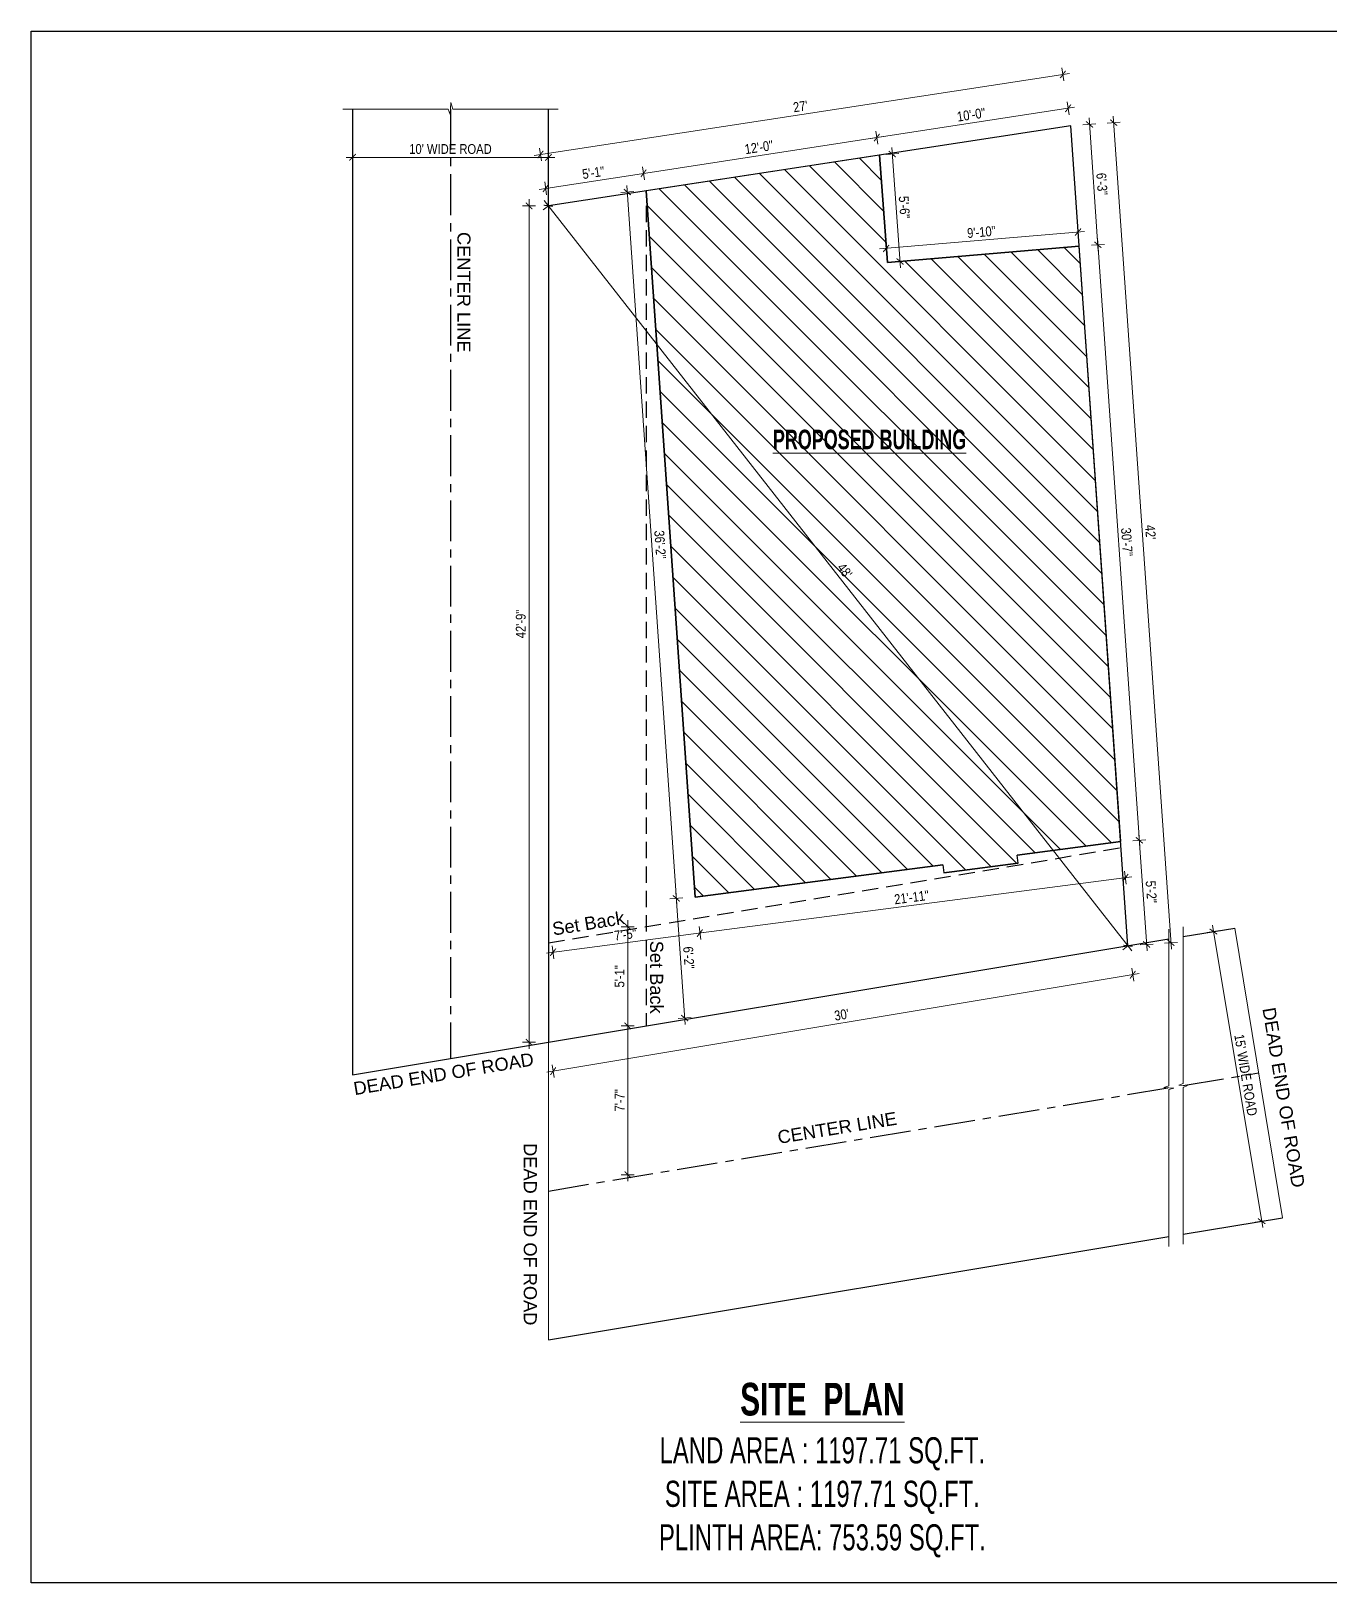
# Model space of a CAD drawing. Header units: inches. Extents: x -10117506 to -5032697, y -6529230 to -3254494.
# Drawn here: x -5051056 to -5050260, y -3257343 to -3256391 of the extents above; entities that cross this region are included whole.
import ezdxf

# ---------------------------------------------------------------- set-up
doc = ezdxf.new("R2010")
doc.units = ezdxf.units.IN
doc.header["$LTSCALE"] = 2
doc.header["$MEASUREMENT"] = 0
doc.header["$PDMODE"] = 34
doc.linetypes.add('CENTER', pattern=[2, 1.25, -0.25, 0.25, -0.25])
doc.linetypes.add('HIDDEN', pattern=[0.375, 0.25, -0.125])
doc.layers.get('0').update_dxf_attribs({"linetype": 'CONTINUOUS'})
doc.layers.get('DEFPOINTS').update_dxf_attribs({"color": 141, "linetype": 'CONTINUOUS'})
doc.layers.add('A-Hatch', color=7, linetype='CONTINUOUS')
doc.layers.add('WAll', color=20, linetype='CONTINUOUS')
for name, color, linetype, lineweight in [('DIM 1-100', 4, 'CONTINUOUS', 13), ('Text-100.w', 254, 'CONTINUOUS', 9), ('TEXTLAYER', 7, 'CONTINUOUS', 18), ('Toilet', 7, 'CONTINUOUS', 25)]:
    doc.layers.add(name, color=color, linetype=linetype, lineweight=lineweight)
doc.styles.add('Arial', font='arial.ttf', dxfattribs={"width": 0.8, "height": 12})
doc.styles.get("Standard").update_dxf_attribs({"font": 'ARIALN.TTF'})
doc.dimstyles.new('1 by 96', dxfattribs={"dimtxt": 6, "dimasz": 4, "dimexe": 4, "dimexo": 4, "dimgap": 2, "dimtad": 1, "dimdec": 0, "dimzin": 0, "dimdsep": 46, "dimlunit": 4, "dimtxsty": 'Standard', "dimblk": 'ARCHTICK', "dimcen": 0, "dimdle": 4, "dimadec": 0, "dimazin": 0, "dimtfac": 1, "dimtdec": 0, "dimtix": 1, "dimtofl": 0, "dimtmove": 1, "dimatfit": 3, "dimldrblk": 'ARCHTICK', "dimfxl": 4, "dimfxlon": 1, "dimtolj": 1, "dimtzin": 0, "dimlwd": -1, "dimlwe": -1, "dimarcsym": 0})

# ---------------------------------------------------------------- blocks, each defined once
blk = doc.blocks.new('_ArchTick')
at = {"color": 0, "linetype": 'ByBlock', "const_width": 0.15}
blk.add_lwpolyline([(-0.5, -0.5), (0.5, 0.5)], dxfattribs=at)
blk = doc.blocks.new('*D968')
at = {"layer": 'DEFPOINTS', "color": 0, "ltscale": 0.5, "transparency": 16777216}
for p in [(-5050738.76, -3256498.22), (-5050383.45, -3256951.91), (-5050383.45, -3256951.91)]:
    blk.add_point(p, dxfattribs=at)
at = {"layer": 'DIM 1-100', "color": 0, "ltscale": 0.5, "transparency": 16777216}
for p, q in [((-5050738.76, -3256498.22), (-5050741.91, -3256500.69)), ((-5050741.23, -3256495.07), (-5050380.98, -3256955.06)), ((-5050383.45, -3256951.91), (-5050386.6, -3256954.37))]:
    blk.add_line(p, q, dxfattribs=at)
at = {"layer": 'DIM 1-100', "color": 0, "ltscale": 0.5, "transparency": 16777216, "xscale": 4, "yscale": 4, "zscale": 4}
for p, rotation in [((-5050738.76, -3256498.22), 128.0667426093354), ((-5050383.45, -3256951.91), 308.0667426093354)]:
    blk.add_blockref('_ArchTick', p, dxfattribs=dict(at, rotation=rotation))
at = {"layer": 'DIM 1-100', "color": 0, "ltscale": 0.5, "transparency": 16777216, "insert": (-5050557.12, -3256721.94), "char_height": 6, "attachment_point": 5, "rotation": 308.06674}
blk.add_mtext("\\A1;48'", dxfattribs=at)
blk = doc.blocks.new('*D951')
at = {"layer": 'DEFPOINTS', "color": 0, "ltscale": 0.5, "transparency": 16777216}
for p in [(-5050582.81, -3256985.07), (-5050301.52, -3257120.75), (-5050553.27, -3257162.63)]:
    blk.add_point(p, dxfattribs=at)
at = {"layer": 'DIM 1-100', "color": 0, "ltscale": 0.5, "transparency": 16777216}
for p, q in [((-5050335, -3256943.85), (-5050327.11, -3256942.54)), ((-5050331.71, -3256939.25), (-5050300.86, -3257124.7)), ((-5050305.46, -3257121.41), (-5050297.57, -3257120.1))]:
    blk.add_line(p, q, dxfattribs=at)
at = {"layer": 'DIM 1-100', "color": 0, "ltscale": 0.5, "transparency": 16777216, "xscale": 4, "yscale": 4, "zscale": 4}
for p, rotation in [((-5050331.05, -3256943.19), 99.44413642859959), ((-5050301.52, -3257120.75), 279.4441364285996)]:
    blk.add_blockref('_ArchTick', p, dxfattribs=dict(at, rotation=rotation))
at = {"layer": 'DIM 1-100', "color": 0, "ltscale": 0.5, "transparency": 16777216, "insert": (-5050311.25, -3257031.14), "char_height": 6, "attachment_point": 5, "rotation": 279.44414}
blk.add_mtext("\\A1;15' WIDE ROAD", dxfattribs=at)
blk = doc.blocks.new('*D952')
at = {"layer": 'DEFPOINTS', "color": 0, "ltscale": 0.5, "transparency": 16777216}
for p in [(-5050858.76, -3256468.55), (-5050858.76, -3256468.55), (-5050738.76, -3256468.55)]:
    blk.add_point(p, dxfattribs=at)
at = {"layer": 'DIM 1-100', "color": 0, "ltscale": 0.5, "transparency": 16777216}
for p, q in [((-5050734.76, -3256468.55), (-5050862.76, -3256468.55)), ((-5050858.76, -3256468.55), (-5050858.76, -3256464.55)), ((-5050738.76, -3256468.55), (-5050738.76, -3256472.55))]:
    blk.add_line(p, q, dxfattribs=at)
at = {"layer": 'DIM 1-100', "color": 0, "ltscale": 0.5, "transparency": 16777216, "xscale": 4, "yscale": 4, "zscale": 4, "rotation": 180}
blk.add_blockref('_ArchTick', (-5050858.76, -3256468.55), dxfattribs=at)
at = {"layer": 'DIM 1-100', "color": 0, "ltscale": 0.5, "transparency": 16777216, "xscale": 4, "yscale": 4, "zscale": 4}
blk.add_blockref('_ArchTick', (-5050738.76, -3256468.55), dxfattribs=at)
at = {"layer": 'DIM 1-100', "color": 0, "ltscale": 0.5, "transparency": 16777216, "insert": (-5050798.76, -3256463.45), "char_height": 6, "attachment_point": 5}
blk.add_mtext("\\A1;10' WIDE ROAD", dxfattribs=at)
blk = doc.blocks.new('*D953')
at = {"layer": 'DEFPOINTS', "color": 0, "ltscale": 0.5, "transparency": 16777216}
for p in [(-5050418.5, -3256449.13), (-5050743.58, -3256466.79), (-5050738.76, -3256498.22)]:
    blk.add_point(p, dxfattribs=at)
at = {"layer": 'DIM 1-100', "color": 0, "ltscale": 0.5, "transparency": 16777216}
for p, q in [((-5050419.36, -3256417.09), (-5050747.53, -3256467.39)), ((-5050422.71, -3256421.65), (-5050423.92, -3256413.74)), ((-5050742.97, -3256470.74), (-5050744.18, -3256462.83))]:
    blk.add_line(p, q, dxfattribs=at)
at = {"layer": 'DIM 1-100', "color": 0, "ltscale": 0.5, "transparency": 16777216, "xscale": 4, "yscale": 4, "zscale": 4}
for p, rotation in [((-5050423.32, -3256417.7), 8.714742018603772), ((-5050743.58, -3256466.79), 188.7147420186037)]:
    blk.add_blockref('_ArchTick', p, dxfattribs=dict(at, rotation=rotation))
at = {"layer": 'DIM 1-100', "color": 0, "ltscale": 0.5, "transparency": 16777216, "insert": (-5050584.21, -3256437.29), "char_height": 6, "attachment_point": 5, "rotation": 8.71474}
blk.add_mtext("\\A1;27'", dxfattribs=at)
blk = doc.blocks.new('*D954')
at = {"layer": 'DEFPOINTS', "color": 0, "ltscale": 0.5, "transparency": 16777216}
for p in [(-5050418.5, -3256449.13), (-5050392.17, -3256447.29), (-5050383.45, -3256951.91)]:
    blk.add_point(p, dxfattribs=at)
at = {"layer": 'DIM 1-100', "color": 0, "ltscale": 0.5, "transparency": 16777216}
for p, q in [((-5050396.16, -3256447.57), (-5050388.18, -3256447.02)), ((-5050356.84, -3256954.06), (-5050392.45, -3256443.3)), ((-5050361.11, -3256950.35), (-5050353.13, -3256949.79))]:
    blk.add_line(p, q, dxfattribs=at)
at = {"layer": 'DIM 1-100', "color": 0, "ltscale": 0.5, "transparency": 16777216, "xscale": 4, "yscale": 4, "zscale": 4}
for p, rotation in [((-5050392.17, -3256447.29), 93.98810611421479), ((-5050357.12, -3256950.07), 273.9881061142148)]:
    blk.add_blockref('_ArchTick', p, dxfattribs=dict(at, rotation=rotation))
at = {"layer": 'DIM 1-100', "color": 0, "ltscale": 0.5, "transparency": 16777216, "insert": (-5050369.64, -3256698.33), "char_height": 6, "attachment_point": 5, "rotation": 273.98811}
blk.add_mtext("\\A1;42'", dxfattribs=at)
blk = doc.blocks.new('*D955')
at = {"layer": 'DEFPOINTS', "color": 0, "ltscale": 0.5, "transparency": 16777216}
for p in [(-5050413.35, -3256522.95), (-5050401.9, -3256522.15), (-5050387.9, -3256888.06)]:
    blk.add_point(p, dxfattribs=at)
at = {"layer": 'DIM 1-100', "color": 0, "ltscale": 0.5, "transparency": 16777216}
for p, q in [((-5050405.89, -3256522.43), (-5050397.91, -3256521.87)), ((-5050376.17, -3256891.26), (-5050402.18, -3256518.16)), ((-5050380.44, -3256887.54), (-5050372.46, -3256886.99))]:
    blk.add_line(p, q, dxfattribs=at)
at = {"layer": 'DIM 1-100', "color": 0, "ltscale": 0.5, "transparency": 16777216, "xscale": 4, "yscale": 4, "zscale": 4}
for p, rotation in [((-5050401.9, -3256522.15), 93.98810611440439), ((-5050376.45, -3256887.27), 273.9881061144044)]:
    blk.add_blockref('_ArchTick', p, dxfattribs=dict(at, rotation=rotation))
at = {"layer": 'DIM 1-100', "color": 0, "ltscale": 0.5, "transparency": 16777216, "insert": (-5050384.13, -3256704.36), "char_height": 6, "attachment_point": 5, "rotation": 273.98811}
blk.add_mtext('\\A1;30\'-7"', dxfattribs=at)
blk = doc.blocks.new('*D956')
at = {"layer": 'DEFPOINTS', "color": 0, "ltscale": 0.5, "transparency": 16777216}
for p in [(-5050387.9, -3256888.06), (-5050383.45, -3256951.91), (-5050372, -3256951.11)]:
    blk.add_point(p, dxfattribs=at)
at = {"layer": 'DIM 1-100', "color": 0, "ltscale": 0.5, "transparency": 16777216}
for p, q in [((-5050380.44, -3256887.54), (-5050372.46, -3256886.99)), ((-5050376.73, -3256883.27), (-5050371.72, -3256955.1)), ((-5050375.99, -3256951.39), (-5050368.01, -3256950.83))]:
    blk.add_line(p, q, dxfattribs=at)
at = {"layer": 'DIM 1-100', "color": 0, "ltscale": 0.5, "transparency": 16777216, "xscale": 4, "yscale": 4, "zscale": 4}
for p, rotation in [((-5050376.45, -3256887.27), 93.98810609594658), ((-5050372, -3256951.11), 273.9881060959466)]:
    blk.add_blockref('_ArchTick', p, dxfattribs=dict(at, rotation=rotation))
at = {"layer": 'DIM 1-100', "color": 0, "ltscale": 0.5, "transparency": 16777216, "insert": (-5050369.17, -3256918.84), "char_height": 6, "attachment_point": 5, "rotation": 273.98811}
blk.add_mtext('\\A1;5\'-2"', dxfattribs=at)
blk = doc.blocks.new('*D957')
at = {"layer": 'DEFPOINTS', "color": 0, "ltscale": 0.5, "transparency": 16777216}
for p in [(-5050418.5, -3256449.13), (-5050407.05, -3256448.33), (-5050413.35, -3256522.95)]:
    blk.add_point(p, dxfattribs=at)
at = {"layer": 'DIM 1-100', "color": 0, "ltscale": 0.5, "transparency": 16777216}
for p, q in [((-5050411.04, -3256448.61), (-5050403.06, -3256448.05)), ((-5050401.63, -3256526.14), (-5050407.33, -3256444.34)), ((-5050405.89, -3256522.43), (-5050397.91, -3256521.87))]:
    blk.add_line(p, q, dxfattribs=at)
at = {"layer": 'DIM 1-100', "color": 0, "ltscale": 0.5, "transparency": 16777216, "xscale": 4, "yscale": 4, "zscale": 4}
for p, rotation in [((-5050407.05, -3256448.33), 93.98810609594658), ((-5050401.9, -3256522.15), 273.9881060959466)]:
    blk.add_blockref('_ArchTick', p, dxfattribs=dict(at, rotation=rotation))
at = {"layer": 'DIM 1-100', "color": 0, "ltscale": 0.5, "transparency": 16777216, "insert": (-5050399.43, -3256484.89), "char_height": 6, "attachment_point": 5, "rotation": 273.98811}
blk.add_mtext('\\A1;6\'-3"', dxfattribs=at)
blk = doc.blocks.new('*D958')
at = {"layer": 'DEFPOINTS', "color": 0, "ltscale": 0.5, "transparency": 16777216}
for p in [(-5050535.76, -3256467.1), (-5050680.4, -3256478.33), (-5050678.76, -3256489.02)]:
    blk.add_point(p, dxfattribs=at)
at = {"layer": 'DIM 1-100', "color": 0, "ltscale": 0.5, "transparency": 16777216}
for p, q in [((-5050533.44, -3256455.81), (-5050684.35, -3256478.94)), ((-5050536.79, -3256460.37), (-5050538, -3256452.46)), ((-5050679.79, -3256482.29), (-5050681, -3256474.38))]:
    blk.add_line(p, q, dxfattribs=at)
at = {"layer": 'DIM 1-100', "color": 0, "ltscale": 0.5, "transparency": 16777216, "xscale": 4, "yscale": 4, "zscale": 4}
for p, rotation in [((-5050537.4, -3256456.41), 8.714742018390425), ((-5050680.4, -3256478.33), 188.7147420183904)]:
    blk.add_blockref('_ArchTick', p, dxfattribs=dict(at, rotation=rotation))
at = {"layer": 'DIM 1-100', "color": 0, "ltscale": 0.5, "transparency": 16777216, "insert": (-5050609.67, -3256462.37), "char_height": 6, "attachment_point": 5, "rotation": 8.71474}
blk.add_mtext('\\A1;12\'-0"', dxfattribs=at)
blk = doc.blocks.new('*D959')
at = {"layer": 'DEFPOINTS', "color": 0, "ltscale": 0.5, "transparency": 16777216}
for p in [(-5050740.4, -3256487.53), (-5050678.76, -3256489.02), (-5050738.76, -3256498.22)]:
    blk.add_point(p, dxfattribs=at)
at = {"layer": 'DIM 1-100', "color": 0, "ltscale": 0.5, "transparency": 16777216}
for p, q in [((-5050676.44, -3256477.73), (-5050744.35, -3256488.14)), ((-5050679.79, -3256482.29), (-5050681, -3256474.38)), ((-5050739.79, -3256491.48), (-5050741, -3256483.58))]:
    blk.add_line(p, q, dxfattribs=at)
at = {"layer": 'DIM 1-100', "color": 0, "ltscale": 0.5, "transparency": 16777216, "xscale": 4, "yscale": 4, "zscale": 4}
for p, rotation in [((-5050680.4, -3256478.33), 8.714742010873636), ((-5050740.4, -3256487.53), 188.7147420108736)]:
    blk.add_blockref('_ArchTick', p, dxfattribs=dict(at, rotation=rotation))
at = {"layer": 'DIM 1-100', "color": 0, "ltscale": 0.5, "transparency": 16777216, "insert": (-5050711.17, -3256477.93), "char_height": 6, "attachment_point": 5, "rotation": 8.71474}
blk.add_mtext('\\A1;5\'-1"', dxfattribs=at)
blk = doc.blocks.new('*D960')
at = {"layer": 'DEFPOINTS', "color": 0, "ltscale": 0.5, "transparency": 16777216}
for p in [(-5050420.14, -3256438.44), (-5050418.5, -3256449.13), (-5050535.75, -3256467.21)]:
    blk.add_point(p, dxfattribs=at)
at = {"layer": 'DIM 1-100', "color": 0, "ltscale": 0.5, "transparency": 16777216}
for p, q in [((-5050541.36, -3256457.02), (-5050416.19, -3256437.83)), ((-5050419.53, -3256442.39), (-5050420.74, -3256434.49)), ((-5050536.8, -3256460.37), (-5050538.01, -3256452.46))]:
    blk.add_line(p, q, dxfattribs=at)
at = {"layer": 'DIM 1-100', "color": 0, "ltscale": 0.5, "transparency": 16777216, "xscale": 4, "yscale": 4, "zscale": 4}
for p, rotation in [((-5050420.14, -3256438.44), 8.714742010873644), ((-5050537.41, -3256456.42), 188.7147420108736)]:
    blk.add_blockref('_ArchTick', p, dxfattribs=dict(at, rotation=rotation))
at = {"layer": 'DIM 1-100', "color": 0, "ltscale": 0.5, "transparency": 16777216, "insert": (-5050479.54, -3256442.42), "char_height": 6, "attachment_point": 5, "rotation": 8.71474}
blk.add_mtext('\\A1;10\'-0"', dxfattribs=at)
blk = doc.blocks.new('*D962')
at = {"layer": 'DEFPOINTS', "color": 0, "ltscale": 0.5, "transparency": 16777216}
for p in [(-5050383.45, -3256951.91), (-5050380.5, -3256969.64), (-5050738.76, -3257011.01)]:
    blk.add_point(p, dxfattribs=at)
at = {"layer": 'DIM 1-100', "color": 0, "ltscale": 0.5, "transparency": 16777216}
for p, q in [((-5050739.76, -3257029.4), (-5050376.55, -3256968.98)), ((-5050381.15, -3256965.69), (-5050379.84, -3256973.58)), ((-5050736.47, -3257024.79), (-5050735.15, -3257032.69))]:
    blk.add_line(p, q, dxfattribs=at)
at = {"layer": 'DIM 1-100', "color": 0, "ltscale": 0.5, "transparency": 16777216, "xscale": 4, "yscale": 4, "zscale": 4}
for p, rotation in [((-5050380.5, -3256969.64), 9.444136428714476), ((-5050735.81, -3257028.74), 189.4441364287145)]:
    blk.add_blockref('_ArchTick', p, dxfattribs=dict(at, rotation=rotation))
at = {"layer": 'DIM 1-100', "color": 0, "ltscale": 0.5, "transparency": 16777216, "insert": (-5050558.99, -3256994.19), "char_height": 6, "attachment_point": 5, "rotation": 9.44414}
blk.add_mtext("\\A1;30'", dxfattribs=at)
blk = doc.blocks.new('*D963')
at = {"layer": 'DEFPOINTS', "color": 0, "ltscale": 0.5, "transparency": 16777216}
for p in [(-5050738.76, -3256498.22), (-5050750.56, -3257011.01), (-5050738.76, -3257011.01)]:
    blk.add_point(p, dxfattribs=at)
at = {"layer": 'DIM 1-100', "color": 0, "ltscale": 0.5, "transparency": 16777216}
for p, q in [((-5050746.56, -3256498.22), (-5050754.56, -3256498.22)), ((-5050750.56, -3256494.22), (-5050750.56, -3257015.01)), ((-5050746.56, -3257011.01), (-5050754.56, -3257011.01))]:
    blk.add_line(p, q, dxfattribs=at)
at = {"layer": 'DIM 1-100', "color": 0, "ltscale": 0.5, "transparency": 16777216, "xscale": 4, "yscale": 4, "zscale": 4}
for p, rotation in [((-5050750.56, -3256498.22), 90), ((-5050750.56, -3257011.01), 270)]:
    blk.add_blockref('_ArchTick', p, dxfattribs=dict(at, rotation=rotation))
at = {"layer": 'DIM 1-100', "color": 0, "ltscale": 0.5, "transparency": 16777216, "insert": (-5050755.63, -3256754.62), "char_height": 6, "attachment_point": 5, "rotation": 90}
blk.add_mtext('\\A1;42\'-9"', dxfattribs=at)
blk = doc.blocks.new('*D965')
at = {"layer": 'DEFPOINTS', "color": 0, "ltscale": 0.5, "transparency": 16777216}
for p in [(-5050678.76, -3256940.21), (-5050690.05, -3257001.03), (-5050678.76, -3257001.03)]:
    blk.add_point(p, dxfattribs=at)
at = {"layer": 'DIM 1-100', "color": 0, "ltscale": 0.5, "transparency": 16777216}
for p, q in [((-5050690.05, -3256936.21), (-5050690.05, -3257005.03)), ((-5050686.05, -3256940.21), (-5050694.05, -3256940.21)), ((-5050686.05, -3257001.03), (-5050694.05, -3257001.03))]:
    blk.add_line(p, q, dxfattribs=at)
at = {"layer": 'DIM 1-100', "color": 0, "ltscale": 0.5, "transparency": 16777216, "xscale": 4, "yscale": 4, "zscale": 4}
for p, rotation in [((-5050690.05, -3256940.21), 90), ((-5050690.05, -3257001.03), 270)]:
    blk.add_blockref('_ArchTick', p, dxfattribs=dict(at, rotation=rotation))
at = {"layer": 'DIM 1-100', "color": 0, "ltscale": 0.5, "transparency": 16777216, "insert": (-5050695.12, -3256970.62), "char_height": 6, "attachment_point": 5, "rotation": 90}
blk.add_mtext('\\A1;5\'-1"', dxfattribs=at)
blk = doc.blocks.new('*D966')
at = {"layer": 'DEFPOINTS', "color": 0, "ltscale": 0.5, "transparency": 16777216}
for p in [(-5050678.76, -3257001.03), (-5050690.05, -3257092.27), (-5050678.76, -3257092.27)]:
    blk.add_point(p, dxfattribs=at)
at = {"layer": 'DIM 1-100', "color": 0, "ltscale": 0.5, "transparency": 16777216}
for p, q in [((-5050686.05, -3257001.03), (-5050694.05, -3257001.03)), ((-5050690.05, -3256997.03), (-5050690.05, -3257096.27)), ((-5050686.05, -3257092.27), (-5050694.05, -3257092.27))]:
    blk.add_line(p, q, dxfattribs=at)
at = {"layer": 'DIM 1-100', "color": 0, "ltscale": 0.5, "transparency": 16777216, "xscale": 4, "yscale": 4, "zscale": 4}
for p, rotation in [((-5050690.05, -3257001.03), 90), ((-5050690.05, -3257092.27), 270)]:
    blk.add_blockref('_ArchTick', p, dxfattribs=dict(at, rotation=rotation))
at = {"layer": 'DIM 1-100', "color": 0, "ltscale": 0.5, "transparency": 16777216, "insert": (-5050695.05, -3257046.65), "char_height": 6, "attachment_point": 5, "rotation": 90}
blk.add_mtext('\\A1;7\'-7"', dxfattribs=at)
blk = doc.blocks.new('*D969')
at = {"layer": 'DEFPOINTS', "color": 0, "ltscale": 0.5, "transparency": 16777216}
for p in [(-5050387.9, -3256888.06), (-5050385.02, -3256910.14), (-5050648.76, -3256922.04)]:
    blk.add_point(p, dxfattribs=at)
at = {"layer": 'DIM 1-100', "color": 0, "ltscale": 0.5, "transparency": 16777216}
for p, q in [((-5050385.54, -3256906.18), (-5050384.51, -3256914.11)), ((-5050649.85, -3256944.63), (-5050381.06, -3256909.63)), ((-5050646.4, -3256940.15), (-5050645.37, -3256948.08))]:
    blk.add_line(p, q, dxfattribs=at)
at = {"layer": 'DIM 1-100', "color": 0, "ltscale": 0.5, "transparency": 16777216, "xscale": 4, "yscale": 4, "zscale": 4}
for p, rotation in [((-5050385.02, -3256910.14), 7.42034949813896), ((-5050645.88, -3256944.12), 187.420349498139)]:
    blk.add_blockref('_ArchTick', p, dxfattribs=dict(at, rotation=rotation))
at = {"layer": 'DIM 1-100', "color": 0, "ltscale": 0.5, "transparency": 16777216, "insert": (-5050516.1, -3256922.16), "char_height": 6, "attachment_point": 5, "rotation": 7.42035}
blk.add_mtext('\\A1;21\'-11"', dxfattribs=at)
blk = doc.blocks.new('*D949')
at = {"layer": 'DEFPOINTS', "color": 0, "ltscale": 0.5, "transparency": 16777216}
for p in [(-5050535.76, -3256467.1), (-5050527.97, -3256466.53), (-5050530.95, -3256532.93)]:
    blk.add_point(p, dxfattribs=at)
at = {"layer": 'DIM 1-100', "color": 0, "ltscale": 0.5, "transparency": 16777216}
for p, q in [((-5050531.77, -3256466.81), (-5050523.98, -3256466.24)), ((-5050522.87, -3256536.35), (-5050528.27, -3256462.54)), ((-5050526.96, -3256532.64), (-5050519.17, -3256532.07))]:
    blk.add_line(p, q, dxfattribs=at)
at = {"layer": 'DIM 1-100', "color": 0, "ltscale": 0.5, "transparency": 16777216, "xscale": 4, "yscale": 4, "zscale": 4}
for p, rotation in [((-5050527.97, -3256466.53), 94.18119219967784), ((-5050523.16, -3256532.36), 274.1811921996778)]:
    blk.add_blockref('_ArchTick', p, dxfattribs=dict(at, rotation=rotation))
at = {"layer": 'DIM 1-100', "color": 0, "ltscale": 0.5, "transparency": 16777216, "insert": (-5050520.52, -3256499.08), "char_height": 6, "attachment_point": 5, "rotation": 274.18119}
blk.add_mtext('\\A1;5\'-6"', dxfattribs=at)
blk = doc.blocks.new('*D950')
at = {"layer": 'DEFPOINTS', "color": 0, "ltscale": 0.5, "transparency": 16777216}
for p in [(-5050531.68, -3256524.35), (-5050413.35, -3256522.95), (-5050530.95, -3256532.93)]:
    blk.add_point(p, dxfattribs=at)
at = {"layer": 'DIM 1-100', "color": 0, "ltscale": 0.5, "transparency": 16777216}
for p, q in [((-5050410.1, -3256514.04), (-5050535.66, -3256524.69)), ((-5050413.74, -3256518.36), (-5050414.42, -3256510.39)), ((-5050531.34, -3256528.34), (-5050532.01, -3256520.37))]:
    blk.add_line(p, q, dxfattribs=at)
at = {"layer": 'DIM 1-100', "color": 0, "ltscale": 0.5, "transparency": 16777216, "xscale": 4, "yscale": 4, "zscale": 4}
for p, rotation in [((-5050414.08, -3256514.37), 4.849819203410419), ((-5050531.68, -3256524.35), 184.8498192034105)]:
    blk.add_blockref('_ArchTick', p, dxfattribs=dict(at, rotation=rotation))
at = {"layer": 'DIM 1-100', "color": 0, "ltscale": 0.5, "transparency": 16777216, "insert": (-5050473.31, -3256514.32), "char_height": 6, "attachment_point": 5, "rotation": 4.84982}
blk.add_mtext('\\A1;9\'-10"', dxfattribs=at)
blk = doc.blocks.new('*D972')
at = {"layer": 'DEFPOINTS', "color": 0, "ltscale": 0.5, "transparency": 16777216}
for p in [(-5050678.76, -3256489.02), (-5050660.31, -3256922.84), (-5050648.76, -3256922.04)]:
    blk.add_point(p, dxfattribs=at)
at = {"layer": 'DIM 1-100', "color": 0, "ltscale": 0.5, "transparency": 16777216}
for p, q in [((-5050690.58, -3256485.83), (-5050660.03, -3256926.83)), ((-5050686.31, -3256489.55), (-5050694.3, -3256490.1)), ((-5050656.31, -3256922.56), (-5050664.3, -3256923.11))]:
    blk.add_line(p, q, dxfattribs=at)
at = {"layer": 'DIM 1-100', "color": 0, "ltscale": 0.5, "transparency": 16777216, "xscale": 4, "yscale": 4, "zscale": 4}
for p, rotation in [((-5050690.31, -3256489.82), 93.96321503378323), ((-5050660.31, -3256922.84), 273.9632150337832)]:
    blk.add_blockref('_ArchTick', p, dxfattribs=dict(at, rotation=rotation))
at = {"layer": 'DIM 1-100', "color": 0, "ltscale": 0.5, "transparency": 16777216, "insert": (-5050670.25, -3256705.98), "char_height": 6, "attachment_point": 5, "rotation": 273.96322}
blk.add_mtext('\\A1;36\'-2"', dxfattribs=at)
blk = doc.blocks.new('*D973')
at = {"layer": 'DEFPOINTS', "color": 0, "ltscale": 0.5, "transparency": 16777216}
for p in [(-5050648.76, -3256922.04), (-5050655.22, -3256996.19), (-5050645.63, -3256995.52)]:
    blk.add_point(p, dxfattribs=at)
at = {"layer": 'DIM 1-100', "color": 0, "ltscale": 0.5, "transparency": 16777216}
for p, q in [((-5050656.31, -3256922.56), (-5050664.3, -3256923.11)), ((-5050660.58, -3256918.85), (-5050654.95, -3257000.18)), ((-5050651.23, -3256995.91), (-5050659.21, -3256996.46))]:
    blk.add_line(p, q, dxfattribs=at)
at = {"layer": 'DIM 1-100', "color": 0, "ltscale": 0.5, "transparency": 16777216, "xscale": 4, "yscale": 4, "zscale": 4}
for p, rotation in [((-5050660.31, -3256922.84), 93.96321503378337), ((-5050655.22, -3256996.19), 273.9632150337834)]:
    blk.add_blockref('_ArchTick', p, dxfattribs=dict(at, rotation=rotation))
at = {"layer": 'DIM 1-100', "color": 0, "ltscale": 0.5, "transparency": 16777216, "insert": (-5050652.71, -3256959.16), "char_height": 6, "attachment_point": 5, "rotation": 273.96322}
blk.add_mtext('\\A1;6\'-2"', dxfattribs=at)
blk = doc.blocks.new('*D974')
at = {"layer": 'DEFPOINTS', "color": 0, "ltscale": 0.5, "transparency": 16777216}
for p in [(-5050648.76, -3256922.04), (-5050738.76, -3256933.76), (-5050735.88, -3256955.84)]:
    blk.add_point(p, dxfattribs=at)
at = {"layer": 'DIM 1-100', "color": 0, "ltscale": 0.5, "transparency": 16777216}
for p, q in [((-5050641.92, -3256943.6), (-5050739.85, -3256956.36)), ((-5050646.4, -3256940.15), (-5050645.37, -3256948.08)), ((-5050736.4, -3256951.87), (-5050735.37, -3256959.81))]:
    blk.add_line(p, q, dxfattribs=at)
at = {"layer": 'DIM 1-100', "color": 0, "ltscale": 0.5, "transparency": 16777216, "xscale": 4, "yscale": 4, "zscale": 4}
for p, rotation in [((-5050645.88, -3256944.12), 7.420349498135401), ((-5050735.88, -3256955.84), 187.4203494981354)]:
    blk.add_blockref('_ArchTick', p, dxfattribs=dict(at, rotation=rotation))
at = {"layer": 'DIM 1-100', "color": 0, "ltscale": 0.5, "transparency": 16777216, "insert": (-5050691.54, -3256944.97), "char_height": 6, "attachment_point": 5, "rotation": 7.42035}
blk.add_mtext('\\A1;7\'-5"', dxfattribs=at)

msp = doc.modelspace()

# ---------------------------------------------------------------- hatches: boundary and pattern name
at = {"layer": 'A-Hatch'}
h = msp.add_hatch(dxfattribs=at)
h.set_pattern_fill('ANSI31', color=256, scale=100, angle=-90)
h.set_pattern_definition([(315, (0, 1752.74), (8.838834765, 8.838834765), [])])
h.paths.add_polyline_path([(-5050413.35, -3256522.95), (-5050530.95, -3256532.93), (-5050535.76, -3256467.1), (-5050678.76, -3256489.02), (-5050648.76, -3256922.04), (-5050496.98, -3256902.27), (-5050496.33, -3256907.23), (-5050491.37, -3256906.58), (-5050450.72, -3256901.29), (-5050451.36, -3256896.33), (-5050387.9, -3256888.06)])
h.paths.add_polyline_path([(-5050565.62, -3256721.17), (-5050558.24, -3256730.59), (-5050548.41, -3256722.88), (-5050555.78, -3256713.46)], flags=24)
h.paths.add_polyline_path([(-5050604.17, -3256654.11), (-5050479.65, -3256654.11), (-5050479.65, -3256628.95), (-5050604.17, -3256628.95)], flags=24)

# ---------------------------------------------------------------- linework, layer by layer
at = {"ltscale": 0.5}
for p, q in [((-5050738.76, -3256498.22), (-5050738.76, -3256438.89)), ((-5050418.5, -3256449.13), (-5050738.76, -3256498.22)), ((-5050383.45, -3256951.91), (-5050418.5, -3256449.13)), ((-5050535.76, -3256467.1), (-5050530.95, -3256532.93)), ((-5050648.76, -3256922.04), (-5050678.76, -3256489.02)), ((-5050530.95, -3256532.93), (-5050413.35, -3256522.95)), ((-5050387.9, -3256888.06), (-5050451.36, -3256896.33)), ((-5050450.72, -3256901.29), (-5050451.36, -3256896.33)), ((-5050496.98, -3256902.27), (-5050648.76, -3256922.04)), ((-5050496.98, -3256902.27), (-5050496.33, -3256907.23)), ((-5050491.37, -3256906.58), (-5050496.33, -3256907.23)), ((-5050450.72, -3256901.29), (-5050491.37, -3256906.58))]:
    msp.add_line(p, q, dxfattribs=at)
for points in [[(-5051055.86, -3256391.09), (-5047761.72, -3256391.09), (-5047761.72, -3257342.55), (-5051055.86, -3257342.55)], [(-5050413.35, -3256522.95), (-5050530.95, -3256532.93), (-5050535.76, -3256467.1), (-5050678.76, -3256489.02), (-5050648.76, -3256922.04), (-5050496.98, -3256902.27), (-5050496.33, -3256907.23), (-5050491.37, -3256906.58), (-5050450.72, -3256901.29), (-5050451.36, -3256896.33), (-5050387.9, -3256888.06)]]:
    msp.add_lwpolyline(points, close=True, dxfattribs=at)
at = {"layer": 'DIM 1-100', "linetype": 'Continuous'}
for p, q in [((-5050317.99, -3256941.02), (-5050288.7, -3257118.62)), ((-5050738.76, -3257011.01), (-5050738.76, -3257193.48))]:
    msp.add_line(p, q, dxfattribs=at)
for points in [[(-5050864.76, -3256438.89), (-5050800.16, -3256438.89), (-5050798.88, -3256442.31), (-5050798.63, -3256434.94), (-5050797.31, -3256438.89), (-5050732.76, -3256438.89)], [(-5050358.41, -3256941.74), (-5050358.41, -3257037.67), (-5050361.41, -3257038.86), (-5050355.32, -3257039.11), (-5050358.41, -3257040.02), (-5050358.41, -3257136.22)], [(-5050349.51, -3256940.26), (-5050349.51, -3257036.28), (-5050352.32, -3257037.38), (-5050347.02, -3257037.63), (-5050349.51, -3257038.75), (-5050349.51, -3257134.74)]]:
    msp.add_lwpolyline(points, dxfattribs=at)
at = {"layer": 'Toilet', "linetype": 'CENTER', "ltscale": 10}
for p, q in [((-5050798.76, -3256438.89), (-5050798.76, -3257020.99)), ((-5050349.55, -3257037.51), (-5050303.34, -3257029.82)), ((-5050738.76, -3257102.25), (-5050358.4, -3257038.98))]:
    msp.add_line(p, q, dxfattribs=at)
at = {"layer": 'Toilet', "linetype": 'HIDDEN', "ltscale": 20}
for p, q in [((-5050678.76, -3256498.22), (-5050678.76, -3257001.03)), ((-5050738.76, -3256950.19), (-5050387.64, -3256891.78))]:
    msp.add_line(p, q, dxfattribs=at)
at = {"layer": 'WAll'}
for p, q in [((-5050858.76, -3256438.89), (-5050858.76, -3257030.97)), ((-5050738.76, -3256498.22), (-5050738.76, -3257011.01)), ((-5050349.51, -3256946.26), (-5050317.99, -3256941.02)), ((-5050858.76, -3257030.97), (-5050358.41, -3256947.74)), ((-5050349.51, -3257128.74), (-5050288.7, -3257118.62)), ((-5050738.76, -3257193.48), (-5050358.41, -3257130.22))]:
    msp.add_line(p, q, dxfattribs=at)

# ---------------------------------------------------------------- texts
at = {"layer": 'Text-100.w', "attachment_point": 2, "style": 'Arial'}
for s, insert, char_height, width in [('\\A1;{\\fArial Narrow|b1|i0|c0|p34;\\LPROPOSED BUILDING}', (-5050541.85, -3256635.48), 12, 192.8718), ('\\A1;{\\fArial Narrow|b1|i0|c0|p34;\\LSITE  PLAN\\P\\fArial Narrow|b0|i0|c0|p34;\\H0.8x;\\lLAND AREA : 1197.71 SQ.FT.\\PSITE AREA : 1197.71 SQ.FT.\\PPLINTH AREA: 753.59 SQ.FT.}', (-5050570.75, -3257219.87), 20, 569.1024)]:
    msp.add_mtext(s, dxfattribs=dict(at, insert=insert, char_height=char_height, width=width))
at = {"layer": 'TEXTLAYER', "ltscale": 5, "char_height": 8, "attachment_point": 1}
for s, insert, width, rotation in [('{\\fArial|b0|i0|c0|p34;CENTER LINE}', (-5050786.48, -3256514.29), 90.522, 270), ('{\\fArial|b0|i0|c0|p34;Set Back}', (-5050736.91, -3256937.76), 90.522, 9.23447), ('{\\fArial|b0|i0|c0|p34;Set Back}', (-5050668.36, -3256948.81), 128.7501, 270), ('{\\fArial|b0|i0|c0|p34;DEAD END OF ROAD}', (-5050293.15, -3256989.12), 116.7374, 279.40295), ('{\\fArial|b0|i0|c0|p34;DEAD END OF ROAD}', (-5050858.76, -3257035.63), 118.8011, 9.44414), ('{\\fArial|b0|i0|c0|p34;CENTER LINE}', (-5050598.81, -3257065.48), 90.522, 9.23447), ('{\\fArial|b0|i0|c0|p34;DEAD END OF ROAD}', (-5050745.81, -3257072.89), 118.8011, 270)]:
    msp.add_mtext(s, dxfattribs=dict(at, insert=insert, width=width, rotation=rotation))

# ---------------------------------------------------------------- dimensions: what is measured, and where the dimension line sits
at = {"layer": 'DIM 1-100', "ltscale": 0.5}
for p1, p2, distance, picture, middle in [((-5050418.5, -3256449.13), (-5050738.76, -3256498.22), -31.8, '*D953', (-5050584.21, -3256437.29)), ((-5050383.45, -3256951.91), (-5050418.5, -3256449.13), -26.39, '*D954', (-5050369.64, -3256698.33)), ((-5050530.95, -3256532.93), (-5050535.76, -3256467.1), -7.81, '*D949', (-5050520.52, -3256499.08)), ((-5050678.76, -3256489.02), (-5050648.76, -3256922.04), -11.57, '*D972', (-5050670.25, -3256705.98)), ((-5050738.76, -3256498.22), (-5050383.45, -3256951.91), 0, '*D968', (-5050557.12, -3256721.94)), ((-5050413.35, -3256522.95), (-5050530.95, -3256532.93), -8.61, '*D950', (-5050473.31, -3256514.32)), ((-5050648.76, -3256922.04), (-5050387.9, -3256888.06), -22.27, '*D969', (-5050516.1, -3256922.16)), ((-5050738.76, -3257011.01), (-5050383.45, -3256951.91), -17.97, '*D962', (-5050558.99, -3256994.19))]:
    dim = msp.add_aligned_dim(p1=p1, p2=p2, distance=distance, dimstyle='1 by 96', dxfattribs=at)
    dim.commit()
    dim.dimension.update_dxf_attribs({"geometry": picture, "text_midpoint": middle})
for base, p1, p2, angle, text, picture, middle in [((-5050420.14, -3256438.44), (-5050535.75, -3256467.21), (-5050418.5, -3256449.13), 8.71474, '10\'-0"', '*D960', (-5050479.54, -3256442.42)), ((-5050407.05, -3256448.33), (-5050413.35, -3256522.95), (-5050418.5, -3256449.13), 273.98811, '6\'-3"', '*D957', (-5050399.43, -3256484.89)), ((-5050372, -3256951.11), (-5050387.9, -3256888.06), (-5050383.45, -3256951.91), 273.98811, '5\'-2"', '*D956', (-5050369.17, -3256918.84)), ((-5050735.88, -3256955.84), (-5050648.76, -3256922.04), (-5050738.76, -3256933.76), 187.42035, '7\'-5"', '*D974', (-5050691.54, -3256944.97))]:
    dim = msp.add_linear_dim(base=base, p1=p1, p2=p2, angle=angle, text=text, dimstyle='1 by 96', dxfattribs=at)
    dim.commit()
    dim.dimension.update_dxf_attribs({"geometry": picture, "text_midpoint": middle})
dim = msp.add_linear_dim(base=(-5050858.76, -3256468.55), p1=(-5050738.76, -3256468.55), p2=(-5050858.76, -3256468.55), text="10' WIDE ROAD", dimstyle='1 by 96', dxfattribs=at)
dim.commit()
dim.dimension.update_dxf_attribs({"geometry": '*D952', "text_midpoint": (-5050798.76, -3256463.45)})
for p1, p2, distance, text, picture, middle in [((-5050535.76, -3256467.1), (-5050678.76, -3256489.02), -10.81, '12\'-0"', '*D958', (-5050609.67, -3256462.37)), ((-5050387.9, -3256888.06), (-5050413.35, -3256522.95), -11.48, '30\'-7"', '*D955', (-5050384.13, -3256704.36)), ((-5050582.81, -3256985.07), (-5050553.27, -3257162.63), 255.22, "15' WIDE ROAD", '*D951', (-5050311.25, -3257031.14))]:
    dim = msp.add_aligned_dim(p1=p1, p2=p2, distance=distance, text=text, dimstyle='1 by 96', dxfattribs=at)
    dim.commit()
    dim.dimension.update_dxf_attribs({"geometry": picture, "text_midpoint": middle})
for base, p1, p2, angle, picture, middle in [((-5050740.4, -3256487.53), (-5050678.76, -3256489.02), (-5050738.76, -3256498.22), 8.71474, '*D959', (-5050711.17, -3256477.93)), ((-5050750.56, -3257011.01), (-5050738.76, -3256498.22), (-5050738.76, -3257011.01), 90, '*D963', (-5050755.63, -3256754.62)), ((-5050655.22, -3256996.19), (-5050648.76, -3256922.04), (-5050645.63, -3256995.52), 93.96322, '*D973', (-5050652.71, -3256959.16)), ((-5050690.05, -3257001.03), (-5050678.76, -3256940.21), (-5050678.76, -3257001.03), 90, '*D965', (-5050695.12, -3256970.62)), ((-5050690.05, -3257092.27), (-5050678.76, -3257001.03), (-5050678.76, -3257092.27), 90, '*D966', (-5050695.05, -3257046.65))]:
    dim = msp.add_linear_dim(base=base, p1=p1, p2=p2, angle=angle, dimstyle='1 by 96', dxfattribs=at)
    dim.commit()
    dim.dimension.update_dxf_attribs({"geometry": picture, "text_midpoint": middle})

doc.saveas('drawing.dxf')
